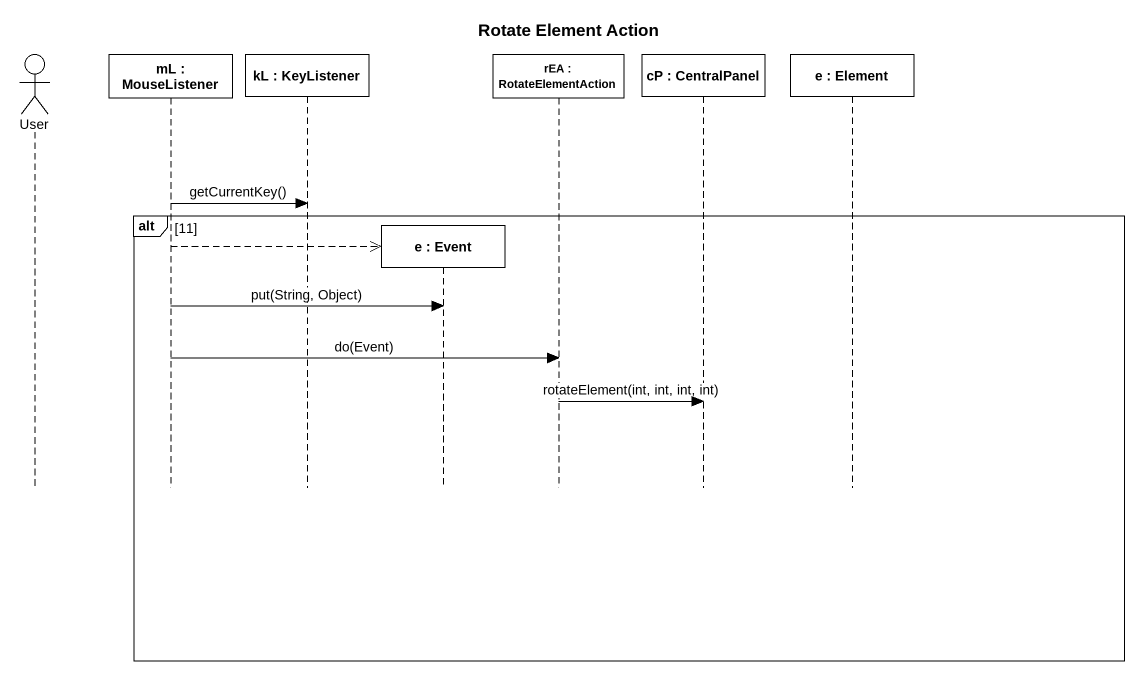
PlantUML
@startuml
title Rotate Element Action
hide footbox
actor User
participant "mL : MouseListener" as mL
participant "kL : KeyListener" as kL
participant "e : Event" as e
participant "rEA : RotateElementAction" as rEA
participant "cP : CentralPanel" as cP
participant "e : Element" as e_2

mL -> kL : getCurrentKey()
alt 11
  mL -->> e **
  mL -> e : put(String, Object)
  mL -> rEA : do(Event)
  rEA -> cP : rotateElement(int, int, int, int)
end
@enduml
